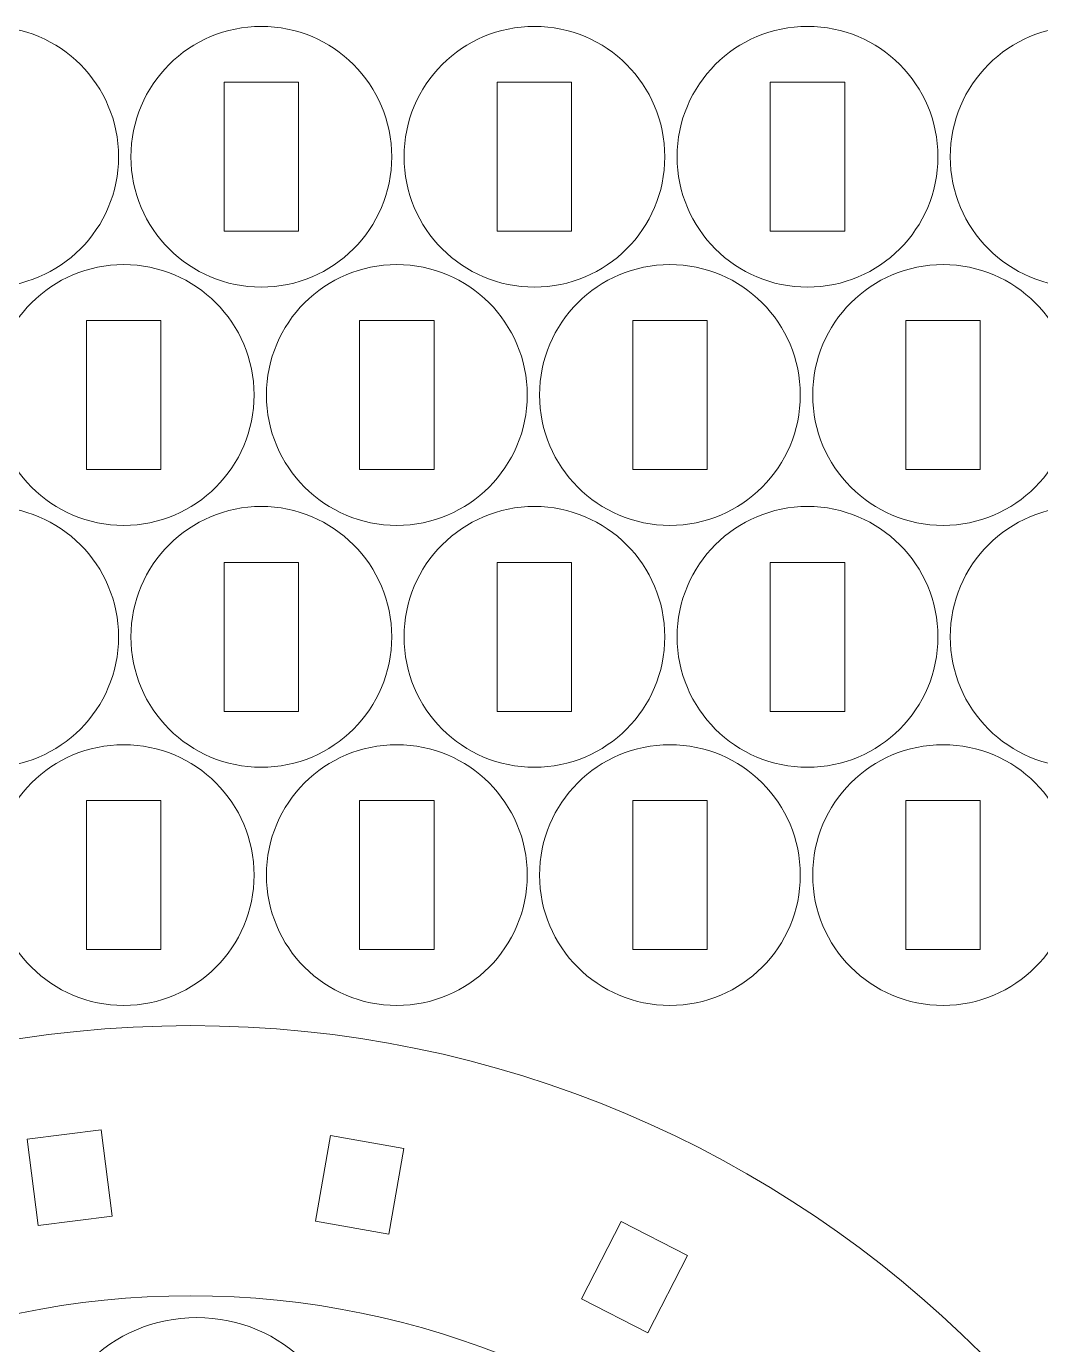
# Model space of a CAD drawing. Header units: millimetres. Extents: x -382 to 382, y -127 to 127.
# Drawn here: x 13.2 to 54, y -43.2 to 9.9 of the extents above; entities that cross this region are included whole.
import ezdxf

# ---------------------------------------------------------------- set-up
doc = ezdxf.new("R2010")
doc.units = ezdxf.units.MM
doc.header["$MEASUREMENT"] = 0
doc.layers.add('Camada 1', color=7, linetype='Continuous')

msp = doc.modelspace()

# ---------------------------------------------------------------- linework, layer by layer
at = {"layer": 'Camada 1', "lineweight": 20}
for points in [[(11.6412, 9.8925), (14.5407, 9.8925), (16.8912, 7.542), (16.8912, 4.6425), (16.8912, 4.6425), (16.8912, 1.743), (14.5407, -0.6075), (11.6412, -0.6075), (11.6412, -0.6075), (8.7417, -0.6075), (6.3912, 1.743), (6.3912, 4.6425), (6.3912, 4.6425), (6.3912, 7.542), (8.7417, 9.8925), (11.6412, 9.8925)], [(22.6381, 9.8925), (25.5376, 9.8925), (27.8881, 7.542), (27.8881, 4.6425), (27.8881, 4.6425), (27.8881, 1.743), (25.5376, -0.6075), (22.6381, -0.6075), (22.6381, -0.6075), (19.7386, -0.6075), (17.3881, 1.743), (17.3881, 4.6425), (17.3881, 4.6425), (17.3881, 7.542), (19.7386, 9.8925), (22.6381, 9.8925)], [(33.635, 9.8925), (36.5345, 9.8925), (38.885, 7.542), (38.885, 4.6425), (38.885, 4.6425), (38.885, 1.743), (36.5345, -0.6075), (33.635, -0.6075), (33.635, -0.6075), (30.7355, -0.6075), (28.385, 1.743), (28.385, 4.6425), (28.385, 4.6425), (28.385, 7.542), (30.7355, 9.8925), (33.635, 9.8925)], [(44.6319, 9.8925), (47.5314, 9.8925), (49.8819, 7.542), (49.8819, 4.6425), (49.8819, 4.6425), (49.8819, 1.743), (47.5314, -0.6075), (44.6319, -0.6075), (44.6319, -0.6075), (41.7324, -0.6075), (39.3819, 1.743), (39.3819, 4.6425), (39.3819, 4.6425), (39.3819, 7.542), (41.7324, 9.8925), (44.6319, 9.8925)], [(55.6288, 9.8925), (58.5283, 9.8925), (60.8788, 7.542), (60.8788, 4.6425), (60.8788, 4.6425), (60.8788, 1.743), (58.5283, -0.6075), (55.6288, -0.6075), (55.6288, -0.6075), (52.7293, -0.6075), (50.3788, 1.743), (50.3788, 4.6425), (50.3788, 4.6425), (50.3788, 7.542), (52.7293, 9.8925), (55.6288, 9.8925)], [(21.1381, 7.6425), (21.1381, 7.6425), (24.1381, 7.6425), (24.1381, 7.6425), (24.1381, 7.6425), (24.1381, 7.6425), (24.1381, 1.6425), (24.1381, 1.6425), (24.1381, 1.6425), (24.1381, 1.6425), (21.1381, 1.6425), (21.1381, 1.6425), (21.1381, 1.6425), (21.1381, 1.6425), (21.1381, 7.6425), (21.1381, 7.6425)], [(32.135, 7.6425), (32.135, 7.6425), (35.135, 7.6425), (35.135, 7.6425), (35.135, 7.6425), (35.135, 7.6425), (35.135, 1.6425), (35.135, 1.6425), (35.135, 1.6425), (35.135, 1.6425), (32.135, 1.6425), (32.135, 1.6425), (32.135, 1.6425), (32.135, 1.6425), (32.135, 7.6425), (32.135, 7.6425)], [(43.1319, 7.6425), (43.1319, 7.6425), (46.1319, 7.6425), (46.1319, 7.6425), (46.1319, 7.6425), (46.1319, 7.6425), (46.1319, 1.6425), (46.1319, 1.6425), (46.1319, 1.6425), (46.1319, 1.6425), (43.1319, 1.6425), (43.1319, 1.6425), (43.1319, 1.6425), (43.1319, 1.6425), (43.1319, 7.6425), (43.1319, 7.6425)], [(17.0982, 0.3013), (19.9977, 0.3013), (22.3482, -2.0492), (22.3482, -4.9487), (22.3482, -4.9487), (22.3482, -7.8482), (19.9977, -10.1987), (17.0982, -10.1987), (17.0982, -10.1987), (14.1987, -10.1987), (11.8482, -7.8482), (11.8482, -4.9487), (11.8482, -4.9487), (11.8482, -2.0492), (14.1987, 0.3013), (17.0982, 0.3013)], [(28.0951, 0.3013), (30.9946, 0.3013), (33.3451, -2.0492), (33.3451, -4.9487), (33.3451, -4.9487), (33.3451, -7.8482), (30.9946, -10.1987), (28.0951, -10.1987), (28.0951, -10.1987), (25.1956, -10.1987), (22.8451, -7.8482), (22.8451, -4.9487), (22.8451, -4.9487), (22.8451, -2.0492), (25.1956, 0.3013), (28.0951, 0.3013)], [(39.092, 0.3013), (41.9915, 0.3013), (44.342, -2.0492), (44.342, -4.9487), (44.342, -4.9487), (44.342, -7.8482), (41.9915, -10.1987), (39.092, -10.1987), (39.092, -10.1987), (36.1925, -10.1987), (33.842, -7.8482), (33.842, -4.9487), (33.842, -4.9487), (33.842, -2.0492), (36.1925, 0.3013), (39.092, 0.3013)], [(50.0889, 0.3013), (52.9884, 0.3013), (55.3389, -2.0492), (55.3389, -4.9487), (55.3389, -4.9487), (55.3389, -7.8482), (52.9884, -10.1987), (50.0889, -10.1987), (50.0889, -10.1987), (47.1894, -10.1987), (44.8389, -7.8482), (44.8389, -4.9487), (44.8389, -4.9487), (44.8389, -2.0492), (47.1894, 0.3013), (50.0889, 0.3013)], [(15.5982, -1.9487), (15.5982, -1.9487), (18.5982, -1.9487), (18.5982, -1.9487), (18.5982, -1.9487), (18.5982, -1.9487), (18.5982, -7.9487), (18.5982, -7.9487), (18.5982, -7.9487), (18.5982, -7.9487), (15.5982, -7.9487), (15.5982, -7.9487), (15.5982, -7.9487), (15.5982, -7.9487), (15.5982, -1.9487), (15.5982, -1.9487)], [(26.5951, -1.9487), (26.5951, -1.9487), (29.5951, -1.9487), (29.5951, -1.9487), (29.5951, -1.9487), (29.5951, -1.9487), (29.5951, -7.9487), (29.5951, -7.9487), (29.5951, -7.9487), (29.5951, -7.9487), (26.5951, -7.9487), (26.5951, -7.9487), (26.5951, -7.9487), (26.5951, -7.9487), (26.5951, -1.9487), (26.5951, -1.9487)], [(37.592, -1.9487), (37.592, -1.9487), (40.592, -1.9487), (40.592, -1.9487), (40.592, -1.9487), (40.592, -1.9487), (40.592, -7.9487), (40.592, -7.9487), (40.592, -7.9487), (40.592, -7.9487), (37.592, -7.9487), (37.592, -7.9487), (37.592, -7.9487), (37.592, -7.9487), (37.592, -1.9487), (37.592, -1.9487)], [(48.5889, -1.9487), (48.5889, -1.9487), (51.5889, -1.9487), (51.5889, -1.9487), (51.5889, -1.9487), (51.5889, -1.9487), (51.5889, -7.9487), (51.5889, -7.9487), (51.5889, -7.9487), (51.5889, -7.9487), (48.5889, -7.9487), (48.5889, -7.9487), (48.5889, -7.9487), (48.5889, -7.9487), (48.5889, -1.9487), (48.5889, -1.9487)], [(11.6412, -9.4386), (14.5407, -9.4386), (16.8912, -11.7891), (16.8912, -14.6886), (16.8912, -14.6886), (16.8912, -17.5881), (14.5407, -19.9386), (11.6412, -19.9386), (11.6412, -19.9386), (8.7417, -19.9386), (6.3912, -17.5881), (6.3912, -14.6886), (6.3912, -14.6886), (6.3912, -11.7891), (8.7417, -9.4386), (11.6412, -9.4386)], [(22.6381, -9.4386), (25.5376, -9.4386), (27.8881, -11.7891), (27.8881, -14.6886), (27.8881, -14.6886), (27.8881, -17.5881), (25.5376, -19.9386), (22.6381, -19.9386), (22.6381, -19.9386), (19.7386, -19.9386), (17.3881, -17.5881), (17.3881, -14.6886), (17.3881, -14.6886), (17.3881, -11.7891), (19.7386, -9.4386), (22.6381, -9.4386)], [(33.635, -9.4386), (36.5345, -9.4386), (38.885, -11.7891), (38.885, -14.6886), (38.885, -14.6886), (38.885, -17.5881), (36.5345, -19.9386), (33.635, -19.9386), (33.635, -19.9386), (30.7355, -19.9386), (28.385, -17.5881), (28.385, -14.6886), (28.385, -14.6886), (28.385, -11.7891), (30.7355, -9.4386), (33.635, -9.4386)], [(44.6319, -9.4386), (47.5314, -9.4386), (49.8819, -11.7891), (49.8819, -14.6886), (49.8819, -14.6886), (49.8819, -17.5881), (47.5314, -19.9386), (44.6319, -19.9386), (44.6319, -19.9386), (41.7324, -19.9386), (39.3819, -17.5881), (39.3819, -14.6886), (39.3819, -14.6886), (39.3819, -11.7891), (41.7324, -9.4386), (44.6319, -9.4386)], [(55.6288, -9.4386), (58.5283, -9.4386), (60.8788, -11.7891), (60.8788, -14.6886), (60.8788, -14.6886), (60.8788, -17.5881), (58.5283, -19.9386), (55.6288, -19.9386), (55.6288, -19.9386), (52.7293, -19.9386), (50.3788, -17.5881), (50.3788, -14.6886), (50.3788, -14.6886), (50.3788, -11.7891), (52.7293, -9.4386), (55.6288, -9.4386)], [(21.1381, -11.6886), (21.1381, -11.6886), (24.1381, -11.6886), (24.1381, -11.6886), (24.1381, -11.6886), (24.1381, -11.6886), (24.1381, -17.6886), (24.1381, -17.6886), (24.1381, -17.6886), (24.1381, -17.6886), (21.1381, -17.6886), (21.1381, -17.6886), (21.1381, -17.6886), (21.1381, -17.6886), (21.1381, -11.6886), (21.1381, -11.6886)], [(32.135, -11.6886), (32.135, -11.6886), (35.135, -11.6886), (35.135, -11.6886), (35.135, -11.6886), (35.135, -11.6886), (35.135, -17.6886), (35.135, -17.6886), (35.135, -17.6886), (35.135, -17.6886), (32.135, -17.6886), (32.135, -17.6886), (32.135, -17.6886), (32.135, -17.6886), (32.135, -11.6886), (32.135, -11.6886)], [(43.1319, -11.6886), (43.1319, -11.6886), (46.1319, -11.6886), (46.1319, -11.6886), (46.1319, -11.6886), (46.1319, -11.6886), (46.1319, -17.6886), (46.1319, -17.6886), (46.1319, -17.6886), (46.1319, -17.6886), (43.1319, -17.6886), (43.1319, -17.6886), (43.1319, -17.6886), (43.1319, -17.6886), (43.1319, -11.6886), (43.1319, -11.6886)], [(17.0982, -19.0298), (19.9977, -19.0298), (22.3482, -21.3803), (22.3482, -24.2798), (22.3482, -24.2798), (22.3482, -27.1793), (19.9977, -29.5298), (17.0982, -29.5298), (17.0982, -29.5298), (14.1987, -29.5298), (11.8482, -27.1793), (11.8482, -24.2798), (11.8482, -24.2798), (11.8482, -21.3803), (14.1987, -19.0298), (17.0982, -19.0298)], [(28.0951, -19.0298), (30.9946, -19.0298), (33.3451, -21.3803), (33.3451, -24.2798), (33.3451, -24.2798), (33.3451, -27.1793), (30.9946, -29.5298), (28.0951, -29.5298), (28.0951, -29.5298), (25.1956, -29.5298), (22.8451, -27.1793), (22.8451, -24.2798), (22.8451, -24.2798), (22.8451, -21.3803), (25.1956, -19.0298), (28.0951, -19.0298)], [(39.092, -19.0298), (41.9915, -19.0298), (44.342, -21.3803), (44.342, -24.2798), (44.342, -24.2798), (44.342, -27.1793), (41.9915, -29.5298), (39.092, -29.5298), (39.092, -29.5298), (36.1925, -29.5298), (33.842, -27.1793), (33.842, -24.2798), (33.842, -24.2798), (33.842, -21.3803), (36.1925, -19.0298), (39.092, -19.0298)], [(50.0889, -19.0298), (52.9884, -19.0298), (55.3389, -21.3803), (55.3389, -24.2798), (55.3389, -24.2798), (55.3389, -27.1793), (52.9884, -29.5298), (50.0889, -29.5298), (50.0889, -29.5298), (47.1894, -29.5298), (44.8389, -27.1793), (44.8389, -24.2798), (44.8389, -24.2798), (44.8389, -21.3803), (47.1894, -19.0298), (50.0889, -19.0298)], [(15.5982, -21.2798), (15.5982, -21.2798), (18.5982, -21.2798), (18.5982, -21.2798), (18.5982, -21.2798), (18.5982, -21.2798), (18.5982, -27.2798), (18.5982, -27.2798), (18.5982, -27.2798), (18.5982, -27.2798), (15.5982, -27.2798), (15.5982, -27.2798), (15.5982, -27.2798), (15.5982, -27.2798), (15.5982, -21.2798), (15.5982, -21.2798)], [(26.5951, -21.2798), (26.5951, -21.2798), (29.5951, -21.2798), (29.5951, -21.2798), (29.5951, -21.2798), (29.5951, -21.2798), (29.5951, -27.2798), (29.5951, -27.2798), (29.5951, -27.2798), (29.5951, -27.2798), (26.5951, -27.2798), (26.5951, -27.2798), (26.5951, -27.2798), (26.5951, -27.2798), (26.5951, -21.2798), (26.5951, -21.2798)], [(37.592, -21.2798), (37.592, -21.2798), (40.592, -21.2798), (40.592, -21.2798), (40.592, -21.2798), (40.592, -21.2798), (40.592, -27.2798), (40.592, -27.2798), (40.592, -27.2798), (40.592, -27.2798), (37.592, -27.2798), (37.592, -27.2798), (37.592, -27.2798), (37.592, -27.2798), (37.592, -21.2798), (37.592, -21.2798)], [(48.5889, -21.2798), (48.5889, -21.2798), (51.5889, -21.2798), (51.5889, -21.2798), (51.5889, -21.2798), (51.5889, -21.2798), (51.5889, -27.2798), (51.5889, -27.2798), (51.5889, -27.2798), (51.5889, -27.2798), (48.5889, -27.2798), (48.5889, -27.2798), (48.5889, -27.2798), (48.5889, -27.2798), (48.5889, -21.2798), (48.5889, -21.2798)], [(64.7849, -75.3333), (64.7849, -50.4857), (44.6419, -30.3426), (19.7942, -30.3426), (19.7942, -30.3426), (-5.0535, -30.3426), (-25.1966, -50.4856), (-25.1966, -75.3332), (-25.1966, -75.3332), (-25.1967, -100.1809), (-5.0537, -120.324), (19.7939, -120.3241), (19.7939, -120.3241), (44.6416, -120.3242), (64.7848, -100.1813), (64.7849, -75.3333)], [(16.1938, -34.5396), (16.1938, -34.5396), (16.629, -38.0124), (16.629, -38.0124), (16.629, -38.0124), (16.629, -38.0124), (13.6523, -38.3855), (13.6523, -38.3855), (13.6523, -38.3855), (13.6523, -38.3855), (13.2171, -34.9126), (13.2171, -34.9126), (13.2171, -34.9126), (13.2171, -34.9126), (16.1938, -34.5396), (16.1938, -34.5396)], [(28.3778, -35.2907), (28.3778, -35.2907), (27.7701, -38.7375), (27.7701, -38.7375), (27.7701, -38.7375), (27.7701, -38.7375), (24.8157, -38.2166), (24.8157, -38.2166), (24.8157, -38.2166), (24.8157, -38.2166), (25.4234, -34.7698), (25.4234, -34.7698), (25.4234, -34.7698), (25.4234, -34.7698), (28.3778, -35.2907), (28.3778, -35.2907)], [(39.7993, -39.5998), (39.7993, -39.5998), (38.2025, -42.7144), (38.2025, -42.7144), (38.2025, -42.7144), (38.2025, -42.7144), (35.5329, -41.3457), (35.5329, -41.3457), (35.5329, -41.3457), (35.5329, -41.3457), (37.1297, -38.2312), (37.1297, -38.2312), (37.1297, -38.2312), (37.1297, -38.2312), (39.7993, -39.5998), (39.7993, -39.5998)], [(19.7941, -41.2207), (38.6341, -41.2207), (53.9068, -56.4935), (53.9068, -75.3335), (53.9068, -75.3335), (53.9067, -94.1734), (38.6339, -109.4461), (19.794, -109.446), (19.794, -109.446), (0.9542, -109.4459), (-14.3186, -94.1731), (-14.3185, -75.3332), (-14.3185, -75.3332), (-14.3185, -56.4934), (0.9543, -41.2207), (19.7941, -41.2207)], [(20.0404, -42.0956), (23.4922, -42.0956), (26.2904, -44.8938), (26.2904, -48.3456), (26.2904, -48.3456), (26.2904, -51.7974), (23.4922, -54.5956), (20.0404, -54.5956), (20.0404, -54.5956), (16.5886, -54.5956), (13.7904, -51.7974), (13.7904, -48.3456), (13.7904, -48.3456), (13.7904, -44.8938), (16.5886, -42.0956), (20.0404, -42.0956)]]:
    msp.add_open_spline(points, degree=3, knots=[0, 0, 0, 0, 0.2, 0.2, 0.2, 0.2, 0.4, 0.4, 0.4, 0.4, 0.6, 0.6, 0.6, 0.6, 1, 1, 1, 1], dxfattribs=at)

doc.saveas('drawing.dxf')
